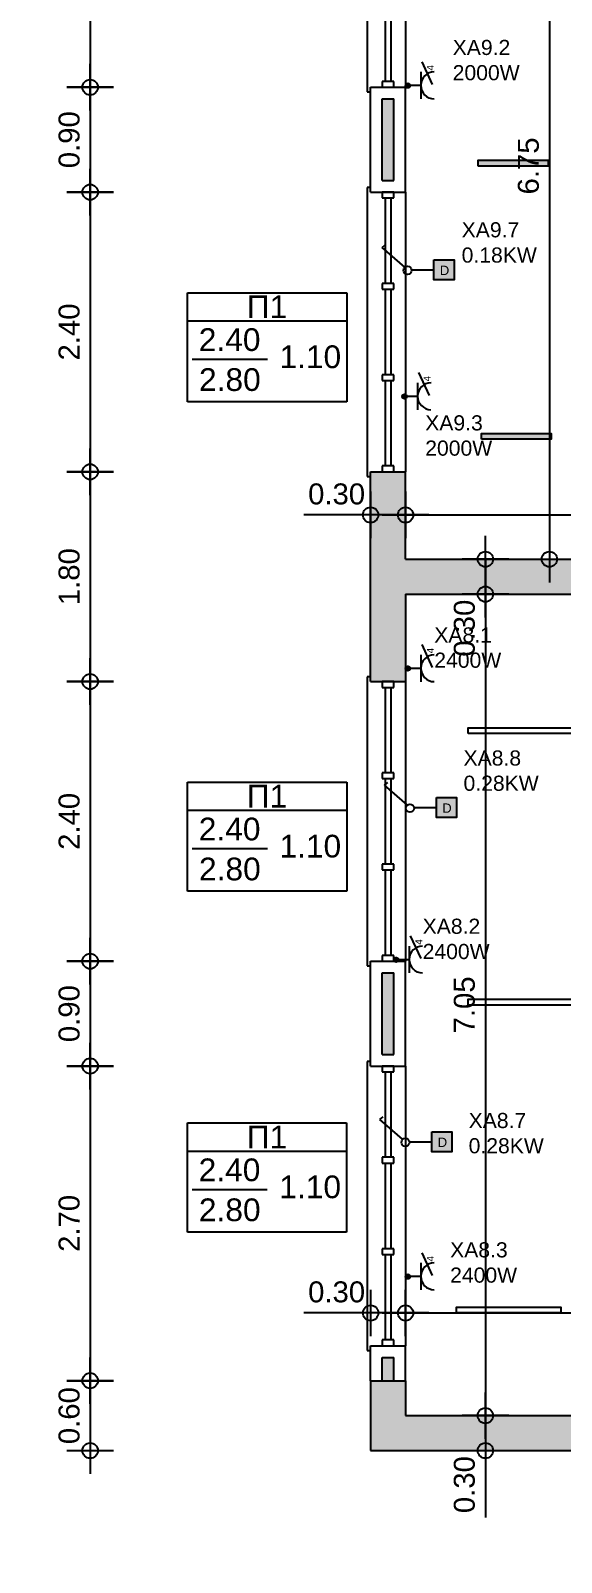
# Model space of a CAD drawing. Header units: metres. Extents: x -11 to 85, y -301 to 135.
# Drawn here: x 11.85 to 16.41, y -128.97 to -115.82 of the extents above; entities that cross this region are included whole.
import ezdxf

# ---------------------------------------------------------------- set-up
doc = ezdxf.new("R2010")
doc.units = ezdxf.units.M
doc.header["$LTSCALE"] = 0.036
doc.header["$PDMODE"] = 2
for name, color, linetype in [('arxitek aorofos', 252, 'Continuous'), ('DIMBLK', 252, 'Continuous'), ('hatch color', 252, 'Continuous'), ('HLEK-SYMBOL', 3, 'Continuous'), ('HLEK_FL001_SYMBOLS', 230, 'Continuous'), ('KYKLOFORHTES', 152, 'Continuous'), ('Parathira', 252, 'Continuous')]:
    doc.layers.add(name, color=color, linetype=linetype)
doc.styles.add('COMU-N', font='arial.ttf')
doc.styles.get("Standard").update_dxf_attribs({"font": 'arial.ttf'})
doc.dimstyles.new('CADWDOT', dxfattribs={"dimscale": 0.1, "dimtxt": 1.8, "dimasz": 0.08, "dimexe": 2, "dimexo": 0, "dimgap": 0.09, "dimtad": 0, "dimrnd": 0.001, "dimzin": 0, "dimdsep": 46, "dimtxsty": 'Standard', "dimblk1": 'ARTDIM', "dimblk2": 'ARTDIM', "dimsah": 1, "dimcen": 0.09, "dimdle": 0.05, "dimse1": 1, "dimse2": 1, "dimadec": 0, "dimazin": 0, "dimtfac": 1, "dimtmove": 0, "dimatfit": 3, "dimldrblk": 'ARTDIM', "dimfxl": 2, "dimtvp": 0.9999, "dimtolj": 1, "dimtzin": 0, "dimarcsym": 0})

# ---------------------------------------------------------------- blocks, each defined once
blk = doc.blocks.new('A$C52D13D70')
at = {"layer": 'Parathira'}
for p, q in [((-0.33, 0.04), (-0.33, -2.44)), ((-0.3, 0.04), (-0.33, 0.04)), ((-0.1, 0), (-0.2, 0)), ((-0.2, 0), (-0.2, -0.05)), ((-0.1, -0.05), (-0.1, 0)), ((0, 0), (0, -2.4)), ((-0.2, -0.05), (-0.1, -0.05)), ((-0.175, -0.05), (-0.175, -0.783)), ((-0.125, -0.05), (-0.125, -0.783)), ((-0.1, -0.783), (-0.2, -0.783)), ((-0.2, -0.783), (-0.2, -0.833)), ((-0.1, -0.833), (-0.1, -0.783)), ((-0.2, -0.833), (-0.1, -0.833)), ((-0.175, -0.833), (-0.175, -1.567)), ((-0.125, -0.833), (-0.125, -1.567)), ((-0.1, -1.567), (-0.2, -1.567)), ((-0.2, -1.567), (-0.2, -1.617)), ((-0.1, -1.617), (-0.1, -1.567)), ((-0.2, -1.617), (-0.1, -1.617)), ((-0.175, -1.617), (-0.175, -2.35)), ((-0.125, -1.617), (-0.125, -2.35)), ((-0.1, -2.35), (-0.2, -2.35)), ((-0.2, -2.35), (-0.2, -2.4)), ((-0.1, -2.4), (-0.1, -2.35)), ((-0.33, -2.44), (-0.3, -2.44)), ((-0.2, -2.4), (-0.1, -2.4))]:
    blk.add_line(p, q, dxfattribs=at)
blk = doc.blocks.new('ARTDIM')
at = {"layer": 'DIMBLK'}
for p, q in [((0, -24.9975), (0, 24.9975)), ((-24.9975, 0), (24.9975, 0))]:
    blk.add_line(p, q, dxfattribs=at)
blk.add_circle((0, 0), 8.25, dxfattribs=at)
blk = doc.blocks.new('*D1003')
at = {"layer": 'arxitek aorofos', "color": 0, "lineweight": -2}
blk.add_line((10.423, -98.615), (10.423, -127.999), dxfattribs=at)
at = {"layer": 'Defpoints', "color": 0, "transparency": 16777216}
for p in [(13.537, -98.607), (10.423, -128.007), (13.537, -128.007)]:
    blk.add_point(p, dxfattribs=at)
at = {"layer": 'arxitek aorofos', "color": 0, "lineweight": -2, "xscale": 0.008, "yscale": 0.008, "zscale": 0.008}
for p, rotation in [((10.423, -98.607), 90), ((10.423, -128.007), 270)]:
    blk.add_blockref('ARTDIM', p, dxfattribs=dict(at, rotation=rotation))
at = {"layer": 'arxitek aorofos', "color": 0, "insert": (10.243, -113.307), "char_height": 0.18, "attachment_point": 5, "rotation": 90}
blk.add_mtext('\\A1;29.40', dxfattribs=at)
blk = doc.blocks.new('*D1013')
at = {"layer": 'arxitek aorofos', "color": 0, "lineweight": -2}
for p, q in [((11.44, -127.715), (11.44, -127.999)), ((11.44, -128.007), (11.44, -128.625))]:
    blk.add_line(p, q, dxfattribs=at)
at = {"layer": 'Defpoints', "color": 0, "transparency": 16777216}
for p in [(7.93, -127.707), (11.44, -128.007), (13.537, -128.007)]:
    blk.add_point(p, dxfattribs=at)
at = {"layer": 'arxitek aorofos', "color": 0, "lineweight": -2, "xscale": 0.008, "yscale": 0.008, "zscale": 0.008}
for p, rotation in [((11.44, -127.707), 90), ((11.44, -128.007), 270)]:
    blk.add_blockref('ARTDIM', p, dxfattribs=dict(at, rotation=rotation))
at = {"layer": 'arxitek aorofos', "color": 0, "insert": (11.26, -128.341), "char_height": 0.18, "attachment_point": 5, "rotation": 90}
blk.add_mtext('\\A1;0.30', dxfattribs=at)
blk = doc.blocks.new('*D1023')
at = {"layer": 'arxitek aorofos', "color": 0, "lineweight": -2}
blk.add_line((12.365, -113.615), (12.365, -116.299), dxfattribs=at)
at = {"layer": 'Defpoints', "color": 0, "transparency": 16777216}
for p in [(13.828, -113.607), (12.365, -116.307), (13.828, -116.307)]:
    blk.add_point(p, dxfattribs=at)
at = {"layer": 'arxitek aorofos', "color": 0, "lineweight": -2, "xscale": 0.008, "yscale": 0.008, "zscale": 0.008}
for p, rotation in [((12.365, -113.607), 90), ((12.365, -116.307), 270)]:
    blk.add_blockref('ARTDIM', p, dxfattribs=dict(at, rotation=rotation))
at = {"layer": 'arxitek aorofos', "color": 0, "insert": (12.185, -114.957), "char_height": 0.18, "attachment_point": 5, "rotation": 90}
blk.add_mtext('\\A1;2.70', dxfattribs=at)
blk = doc.blocks.new('*D1024')
at = {"layer": 'arxitek aorofos', "color": 0, "lineweight": -2}
blk.add_line((12.365, -116.315), (12.365, -117.199), dxfattribs=at)
at = {"layer": 'Defpoints', "color": 0, "transparency": 16777216}
for p in [(13.828, -116.307), (12.365, -117.207), (13.828, -117.207)]:
    blk.add_point(p, dxfattribs=at)
at = {"layer": 'arxitek aorofos', "color": 0, "lineweight": -2, "xscale": 0.008, "yscale": 0.008, "zscale": 0.008}
for p, rotation in [((12.365, -116.307), 90), ((12.365, -117.207), 270)]:
    blk.add_blockref('ARTDIM', p, dxfattribs=dict(at, rotation=rotation))
at = {"layer": 'arxitek aorofos', "color": 0, "insert": (12.185, -116.757), "char_height": 0.18, "attachment_point": 5, "rotation": 90}
blk.add_mtext('\\A1;0.90', dxfattribs=at)
blk = doc.blocks.new('*D1025')
at = {"layer": 'arxitek aorofos', "color": 0, "lineweight": -2}
blk.add_line((12.365, -117.215), (12.365, -119.599), dxfattribs=at)
at = {"layer": 'Defpoints', "color": 0, "transparency": 16777216}
for p in [(13.828, -117.207), (12.365, -119.607), (13.828, -119.607)]:
    blk.add_point(p, dxfattribs=at)
at = {"layer": 'arxitek aorofos', "color": 0, "lineweight": -2, "xscale": 0.008, "yscale": 0.008, "zscale": 0.008}
for p, rotation in [((12.365, -117.207), 90), ((12.365, -119.607), 270)]:
    blk.add_blockref('ARTDIM', p, dxfattribs=dict(at, rotation=rotation))
at = {"layer": 'arxitek aorofos', "color": 0, "insert": (12.185, -118.407), "char_height": 0.18, "attachment_point": 5, "rotation": 90}
blk.add_mtext('\\A1;2.40', dxfattribs=at)
blk = doc.blocks.new('*D1026')
at = {"layer": 'arxitek aorofos', "color": 0, "lineweight": -2}
blk.add_line((12.365, -119.615), (12.365, -121.399), dxfattribs=at)
at = {"layer": 'Defpoints', "color": 0, "transparency": 16777216}
for p in [(13.828, -119.607), (12.365, -121.407), (13.828, -121.407)]:
    blk.add_point(p, dxfattribs=at)
at = {"layer": 'arxitek aorofos', "color": 0, "lineweight": -2, "xscale": 0.008, "yscale": 0.008, "zscale": 0.008}
for p, rotation in [((12.365, -119.607), 90), ((12.365, -121.407), 270)]:
    blk.add_blockref('ARTDIM', p, dxfattribs=dict(at, rotation=rotation))
at = {"layer": 'arxitek aorofos', "color": 0, "insert": (12.185, -120.507), "char_height": 0.18, "attachment_point": 5, "rotation": 90}
blk.add_mtext('\\A1;1.80', dxfattribs=at)
blk = doc.blocks.new('*D1027')
at = {"layer": 'arxitek aorofos', "color": 0, "lineweight": -2}
blk.add_line((12.365, -121.415), (12.365, -123.799), dxfattribs=at)
at = {"layer": 'Defpoints', "color": 0, "transparency": 16777216}
for p in [(13.828, -121.407), (12.365, -123.807), (13.828, -123.807)]:
    blk.add_point(p, dxfattribs=at)
at = {"layer": 'arxitek aorofos', "color": 0, "lineweight": -2, "xscale": 0.008, "yscale": 0.008, "zscale": 0.008}
for p, rotation in [((12.365, -121.407), 90), ((12.365, -123.807), 270)]:
    blk.add_blockref('ARTDIM', p, dxfattribs=dict(at, rotation=rotation))
at = {"layer": 'arxitek aorofos', "color": 0, "insert": (12.185, -122.607), "char_height": 0.18, "attachment_point": 5, "rotation": 90}
blk.add_mtext('\\A1;2.40', dxfattribs=at)
blk = doc.blocks.new('*D1028')
at = {"layer": 'arxitek aorofos', "color": 0, "lineweight": -2}
blk.add_line((12.365, -123.815), (12.365, -124.699), dxfattribs=at)
at = {"layer": 'Defpoints', "color": 0, "transparency": 16777216}
for p in [(13.828, -123.807), (12.365, -124.707), (13.828, -124.707)]:
    blk.add_point(p, dxfattribs=at)
at = {"layer": 'arxitek aorofos', "color": 0, "lineweight": -2, "xscale": 0.008, "yscale": 0.008, "zscale": 0.008}
for p, rotation in [((12.365, -123.807), 90), ((12.365, -124.707), 270)]:
    blk.add_blockref('ARTDIM', p, dxfattribs=dict(at, rotation=rotation))
at = {"layer": 'arxitek aorofos', "color": 0, "insert": (12.185, -124.257), "char_height": 0.18, "attachment_point": 5, "rotation": 90}
blk.add_mtext('\\A1;0.90', dxfattribs=at)
blk = doc.blocks.new('*D1029')
at = {"layer": 'arxitek aorofos', "color": 0, "lineweight": -2}
blk.add_line((12.365, -124.715), (12.365, -127.399), dxfattribs=at)
at = {"layer": 'Defpoints', "color": 0, "transparency": 16777216}
for p in [(13.828, -124.707), (12.365, -127.407), (13.828, -127.407)]:
    blk.add_point(p, dxfattribs=at)
at = {"layer": 'arxitek aorofos', "color": 0, "lineweight": -2, "xscale": 0.008, "yscale": 0.008, "zscale": 0.008}
for p, rotation in [((12.365, -124.707), 90), ((12.365, -127.407), 270)]:
    blk.add_blockref('ARTDIM', p, dxfattribs=dict(at, rotation=rotation))
at = {"layer": 'arxitek aorofos', "color": 0, "insert": (12.185, -126.057), "char_height": 0.18, "attachment_point": 5, "rotation": 90}
blk.add_mtext('\\A1;2.70', dxfattribs=at)
blk = doc.blocks.new('*D1030')
at = {"layer": 'arxitek aorofos', "color": 0, "lineweight": -2}
blk.add_line((12.365, -127.415), (12.365, -127.999), dxfattribs=at)
at = {"layer": 'Defpoints', "color": 0, "transparency": 16777216}
for p in [(13.828, -127.407), (12.365, -128.007), (13.828, -128.007)]:
    blk.add_point(p, dxfattribs=at)
at = {"layer": 'arxitek aorofos', "color": 0, "lineweight": -2, "xscale": 0.008, "yscale": 0.008, "zscale": 0.008}
for p, rotation in [((12.365, -127.407), 90), ((12.365, -128.007), 270)]:
    blk.add_blockref('ARTDIM', p, dxfattribs=dict(at, rotation=rotation))
at = {"layer": 'arxitek aorofos', "color": 0, "insert": (12.185, -127.707), "char_height": 0.18, "attachment_point": 5, "rotation": 90}
blk.add_mtext('\\A1;0.60', dxfattribs=at)
blk = doc.blocks.new('*D1102')
at = {"layer": 'arxitek aorofos', "color": 0, "lineweight": -2}
blk.add_line((16.31, -113.615), (16.31, -120.349), dxfattribs=at)
at = {"layer": 'Defpoints', "color": 0, "transparency": 16777216}
for p in [(19.224, -113.607), (16.31, -120.357), (19.224, -120.357)]:
    blk.add_point(p, dxfattribs=at)
at = {"layer": 'arxitek aorofos', "color": 0, "lineweight": -2, "xscale": 0.008, "yscale": 0.008, "zscale": 0.008}
for p, rotation in [((16.31, -113.607), 90), ((16.31, -120.357), 270)]:
    blk.add_blockref('ARTDIM', p, dxfattribs=dict(at, rotation=rotation))
at = {"layer": 'arxitek aorofos', "color": 0, "insert": (16.13, -116.982), "char_height": 0.18, "attachment_point": 5, "rotation": 90}
blk.add_mtext('\\A1;6.75', dxfattribs=at)
blk = doc.blocks.new('*D1103')
at = {"layer": 'arxitek aorofos', "color": 0, "lineweight": -2}
for p, q in [((15.76, -120.365), (15.76, -120.649)), ((15.76, -120.657), (15.76, -121.232))]:
    blk.add_line(p, q, dxfattribs=at)
at = {"layer": 'Defpoints', "color": 0, "transparency": 16777216}
for p in [(18.974, -120.357), (15.76, -120.657), (18.974, -120.657)]:
    blk.add_point(p, dxfattribs=at)
at = {"layer": 'arxitek aorofos', "color": 0, "lineweight": -2, "xscale": 0.008, "yscale": 0.008, "zscale": 0.008}
for p, rotation in [((15.76, -120.357), 90), ((15.76, -120.657), 270)]:
    blk.add_blockref('ARTDIM', p, dxfattribs=dict(at, rotation=rotation))
at = {"layer": 'arxitek aorofos', "color": 0, "insert": (15.58, -120.949), "char_height": 0.18, "attachment_point": 5, "rotation": 90}
blk.add_mtext('\\A1;0.30', dxfattribs=at)
blk = doc.blocks.new('*D1104')
at = {"layer": 'arxitek aorofos', "color": 0, "lineweight": -2}
blk.add_line((15.76, -120.665), (15.76, -127.699), dxfattribs=at)
at = {"layer": 'Defpoints', "color": 0, "transparency": 16777216}
for p in [(18.974, -120.657), (15.76, -127.707), (18.974, -127.707)]:
    blk.add_point(p, dxfattribs=at)
at = {"layer": 'arxitek aorofos', "color": 0, "lineweight": -2, "xscale": 0.008, "yscale": 0.008, "zscale": 0.008}
for p, rotation in [((15.76, -120.657), 90), ((15.76, -127.707), 270)]:
    blk.add_blockref('ARTDIM', p, dxfattribs=dict(at, rotation=rotation))
at = {"layer": 'arxitek aorofos', "color": 0, "insert": (15.58, -124.182), "char_height": 0.18, "attachment_point": 5, "rotation": 90}
blk.add_mtext('\\A1;7.05', dxfattribs=at)
blk = doc.blocks.new('*D1105')
at = {"layer": 'arxitek aorofos', "color": 0, "lineweight": -2}
for p, q in [((15.76, -127.715), (15.76, -127.999)), ((15.76, -128.007), (15.76, -128.582))]:
    blk.add_line(p, q, dxfattribs=at)
at = {"layer": 'Defpoints', "color": 0, "transparency": 16777216}
for p in [(16.874, -127.707), (15.76, -128.007), (16.874, -128.007)]:
    blk.add_point(p, dxfattribs=at)
at = {"layer": 'arxitek aorofos', "color": 0, "lineweight": -2, "xscale": 0.008, "yscale": 0.008, "zscale": 0.008}
for p, rotation in [((15.76, -127.707), 90), ((15.76, -128.007), 270)]:
    blk.add_blockref('ARTDIM', p, dxfattribs=dict(at, rotation=rotation))
at = {"layer": 'arxitek aorofos', "color": 0, "insert": (15.58, -128.299), "char_height": 0.18, "attachment_point": 5, "rotation": 90}
blk.add_mtext('\\A1;0.30', dxfattribs=at)
blk = doc.blocks.new('*D1106')
at = {"layer": 'arxitek aorofos', "color": 0, "lineweight": -2}
for p, q in [((14.774, -126.826), (14.199, -126.826)), ((15.066, -126.826), (14.782, -126.826))]:
    blk.add_line(p, q, dxfattribs=at)
at = {"layer": 'Defpoints', "color": 0, "transparency": 16777216}
for p in [(14.774, -126.826), (14.774, -127.707), (15.074, -127.707)]:
    blk.add_point(p, dxfattribs=at)
at = {"layer": 'arxitek aorofos', "color": 0, "lineweight": -2, "xscale": 0.008, "yscale": 0.008, "zscale": 0.008, "rotation": 180}
blk.add_blockref('ARTDIM', (14.774, -126.826), dxfattribs=at)
at = {"layer": 'arxitek aorofos', "color": 0, "lineweight": -2, "xscale": 0.008, "yscale": 0.008, "zscale": 0.008}
blk.add_blockref('ARTDIM', (15.074, -126.826), dxfattribs=at)
at = {"layer": 'arxitek aorofos', "color": 0, "insert": (14.482, -126.646), "char_height": 0.18, "attachment_point": 5}
blk.add_mtext('\\A1;0.30', dxfattribs=at)
blk = doc.blocks.new('*D1107')
at = {"layer": 'arxitek aorofos', "color": 0, "lineweight": -2}
blk.add_line((15.082, -126.826), (22.116, -126.826), dxfattribs=at)
at = {"layer": 'Defpoints', "color": 0, "transparency": 16777216}
for p in [(22.124, -126.826), (15.074, -127.407), (22.124, -127.407)]:
    blk.add_point(p, dxfattribs=at)
at = {"layer": 'arxitek aorofos', "color": 0, "lineweight": -2, "xscale": 0.008, "yscale": 0.008, "zscale": 0.008, "rotation": 180}
blk.add_blockref('ARTDIM', (15.074, -126.826), dxfattribs=at)
at = {"layer": 'arxitek aorofos', "color": 0, "lineweight": -2, "xscale": 0.008, "yscale": 0.008, "zscale": 0.008}
blk.add_blockref('ARTDIM', (22.124, -126.826), dxfattribs=at)
at = {"layer": 'arxitek aorofos', "color": 0, "insert": (18.599, -126.646), "char_height": 0.18, "attachment_point": 5}
blk.add_mtext('\\A1;7.05', dxfattribs=at)
blk = doc.blocks.new('*D1113')
at = {"layer": 'arxitek aorofos', "color": 0, "lineweight": -2}
for p, q in [((14.774, -119.977), (14.199, -119.977)), ((15.066, -119.977), (14.782, -119.977))]:
    blk.add_line(p, q, dxfattribs=at)
at = {"layer": 'Defpoints', "color": 0, "transparency": 16777216}
for p in [(14.774, -119.977), (14.774, -120.357), (15.074, -120.357)]:
    blk.add_point(p, dxfattribs=at)
at = {"layer": 'arxitek aorofos', "color": 0, "lineweight": -2, "xscale": 0.008, "yscale": 0.008, "zscale": 0.008, "rotation": 180}
blk.add_blockref('ARTDIM', (14.774, -119.977), dxfattribs=at)
at = {"layer": 'arxitek aorofos', "color": 0, "lineweight": -2, "xscale": 0.008, "yscale": 0.008, "zscale": 0.008}
blk.add_blockref('ARTDIM', (15.074, -119.977), dxfattribs=at)
at = {"layer": 'arxitek aorofos', "color": 0, "insert": (14.482, -119.798), "char_height": 0.18, "attachment_point": 5}
blk.add_mtext('\\A1;0.30', dxfattribs=at)
blk = doc.blocks.new('*D1114')
at = {"layer": 'arxitek aorofos', "color": 0, "lineweight": -2}
blk.add_line((15.082, -119.977), (22.116, -119.977), dxfattribs=at)
at = {"layer": 'Defpoints', "color": 0, "transparency": 16777216}
for p in [(22.124, -119.977), (15.074, -120.357), (22.124, -120.357)]:
    blk.add_point(p, dxfattribs=at)
at = {"layer": 'arxitek aorofos', "color": 0, "lineweight": -2, "xscale": 0.008, "yscale": 0.008, "zscale": 0.008, "rotation": 180}
blk.add_blockref('ARTDIM', (15.074, -119.977), dxfattribs=at)
at = {"layer": 'arxitek aorofos', "color": 0, "lineweight": -2, "xscale": 0.008, "yscale": 0.008, "zscale": 0.008}
blk.add_blockref('ARTDIM', (22.124, -119.977), dxfattribs=at)
at = {"layer": 'arxitek aorofos', "color": 0, "insert": (18.599, -119.798), "char_height": 0.18, "attachment_point": 5}
blk.add_mtext('\\A1;7.05', dxfattribs=at)
blk = doc.blocks.new('*D1182')
at = {"layer": 'arxitek aorofos', "color": 0, "lineweight": -2}
blk.add_line((22.416, -131.38), (14.782, -131.38), dxfattribs=at)
at = {"layer": 'Defpoints', "color": 0, "transparency": 16777216}
for p in [(14.774, -128.007), (22.424, -128.007), (14.774, -131.38)]:
    blk.add_point(p, dxfattribs=at)
at = {"layer": 'arxitek aorofos', "color": 0, "lineweight": -2, "xscale": 0.008, "yscale": 0.008, "zscale": 0.008, "rotation": 180.0000000000008}
blk.add_blockref('ARTDIM', (14.774, -131.38), dxfattribs=at)
at = {"layer": 'arxitek aorofos', "color": 0, "lineweight": -2, "xscale": 0.008, "yscale": 0.008, "zscale": 0.008}
blk.add_blockref('ARTDIM', (22.424, -131.38), dxfattribs=at)
at = {"layer": 'arxitek aorofos', "color": 0, "insert": (18.599, -131.2), "char_height": 0.18, "attachment_point": 5}
blk.add_mtext('\\A1;7.65', dxfattribs=at)
blk = doc.blocks.new('gJ6_a14')
at = {"linetype": 'Continuous'}
for p, q in [((-0.1176, 0.1119), (0.113, 0.1119)), ((0, 0.1119), (0, 0))]:
    blk.add_line(p, q, dxfattribs=at)
blk.add_arc((-0.0023, 0.2279), 0.1153, 180, 358.95657, dxfattribs=at)
blk = doc.blocks.new('*X1779')
at = {"color": 0}
for p, q in [((15.598, 2.587), (15.737, 2.727)), ((15.598, 2.622), (15.702, 2.727)), ((15.601, 2.607), (15.609, 2.616)), ((15.604, 2.646), (15.605, 2.647)), ((15.605, 2.559), (15.765, 2.719)), ((15.605, 2.577), (15.614, 2.585)), ((15.609, 2.652), (15.618, 2.66)), ((15.611, 2.547), (15.618, 2.554)), ((15.614, 2.621), (15.623, 2.63)), ((15.617, 2.536), (15.789, 2.707)), ((15.618, 2.59), (15.627, 2.599)), ((15.623, 2.665), (15.631, 2.674)), ((15.623, 2.559), (15.631, 2.568)), ((15.627, 2.634), (15.636, 2.643)), ((15.627, 2.528), (15.636, 2.537)), ((15.631, 2.603), (15.64, 2.612)), ((15.633, 2.516), (15.808, 2.691)), ((15.636, 2.678), (15.645, 2.687)), ((15.636, 2.572), (15.645, 2.581)), ((15.64, 2.647), (15.649, 2.656)), ((15.64, 2.541), (15.649, 2.55)), ((15.645, 2.616), (15.654, 2.625)), ((15.649, 2.691), (15.658, 2.7)), ((15.649, 2.585), (15.658, 2.594)), ((15.653, 2.501), (15.824, 2.672)), ((15.654, 2.66), (15.662, 2.669)), ((15.654, 2.554), (15.662, 2.563)), ((15.658, 2.63), (15.667, 2.638)), ((15.658, 2.523), (15.667, 2.532)), ((15.662, 2.705), (15.671, 2.714)), ((15.662, 2.599), (15.671, 2.607)), ((15.667, 2.674), (15.676, 2.683)), ((15.667, 2.568), (15.676, 2.577)), ((15.671, 2.643), (15.68, 2.652)), ((15.671, 2.537), (15.68, 2.546)), ((15.676, 2.718), (15.678, 2.721)), ((15.676, 2.489), (15.836, 2.648)), ((15.676, 2.612), (15.685, 2.621)), ((15.68, 2.687), (15.689, 2.696)), ((15.68, 2.581), (15.689, 2.59)), ((15.685, 2.656), (15.693, 2.665)), ((15.685, 2.55), (15.693, 2.559)), ((15.689, 2.625), (15.698, 2.634)), ((15.689, 2.519), (15.698, 2.528)), ((15.693, 2.7), (15.702, 2.709)), ((15.693, 2.594), (15.702, 2.603)), ((15.698, 2.669), (15.707, 2.678)), ((15.698, 2.563), (15.707, 2.572)), ((15.702, 2.638), (15.711, 2.647)), ((15.702, 2.532), (15.711, 2.541)), ((15.705, 2.482), (15.843, 2.62)), ((15.707, 2.714), (15.715, 2.722)), ((15.707, 2.607), (15.715, 2.616)), ((15.711, 2.683), (15.72, 2.691)), ((15.711, 2.577), (15.72, 2.585)), ((15.715, 2.652), (15.724, 2.66)), ((15.715, 2.546), (15.724, 2.554)), ((15.72, 2.727), (15.721, 2.728)), ((15.72, 2.621), (15.729, 2.63)), ((15.724, 2.696), (15.733, 2.705)), ((15.724, 2.59), (15.733, 2.599)), ((15.729, 2.665), (15.738, 2.674)), ((15.729, 2.559), (15.738, 2.568)), ((15.733, 2.634), (15.742, 2.643)), ((15.733, 2.528), (15.742, 2.537)), ((15.738, 2.709), (15.746, 2.718)), ((15.738, 2.603), (15.746, 2.612)), ((15.741, 2.482), (15.842, 2.584)), ((15.742, 2.678), (15.751, 2.687)), ((15.742, 2.572), (15.751, 2.581)), ((15.746, 2.647), (15.755, 2.656)), ((15.746, 2.541), (15.755, 2.55)), ((15.751, 2.722), (15.752, 2.724)), ((15.751, 2.616), (15.76, 2.625)), ((15.755, 2.691), (15.764, 2.7)), ((15.755, 2.585), (15.764, 2.594)), ((15.76, 2.66), (15.768, 2.669)), ((15.76, 2.554), (15.768, 2.563)), ((15.764, 2.63), (15.773, 2.638)), ((15.764, 2.523), (15.773, 2.532)), ((15.768, 2.705), (15.777, 2.714)), ((15.768, 2.599), (15.777, 2.607)), ((15.773, 2.674), (15.782, 2.683)), ((15.773, 2.568), (15.782, 2.577)), ((15.777, 2.643), (15.786, 2.652)), ((15.777, 2.537), (15.786, 2.546)), ((15.782, 2.612), (15.791, 2.621)), ((15.786, 2.687), (15.795, 2.696)), ((15.786, 2.581), (15.795, 2.59)), ((15.791, 2.656), (15.799, 2.665)), ((15.791, 2.55), (15.799, 2.559)), ((15.795, 2.625), (15.804, 2.634)), ((15.795, 2.519), (15.804, 2.528)), ((15.799, 2.594), (15.808, 2.603)), ((15.804, 2.669), (15.813, 2.678)), ((15.804, 2.563), (15.813, 2.572)), ((15.808, 2.638), (15.817, 2.647)), ((15.808, 2.532), (15.817, 2.541)), ((15.813, 2.607), (15.822, 2.616)), ((15.817, 2.577), (15.826, 2.585)), ((15.822, 2.652), (15.83, 2.66)), ((15.822, 2.546), (15.83, 2.554)), ((15.826, 2.621), (15.835, 2.63)), ((15.83, 2.59), (15.839, 2.599)), ((15.835, 2.559), (15.835, 2.56)), ((15.839, 2.634), (15.84, 2.635)), ((15.844, 2.603), (15.844, 2.603)), ((15.645, 2.51), (15.654, 2.519)), ((15.664, 2.494), (15.671, 2.501)), ((15.676, 2.506), (15.685, 2.515)), ((15.693, 2.488), (15.702, 2.497)), ((15.707, 2.501), (15.715, 2.51)), ((15.72, 2.515), (15.729, 2.523)), ((15.724, 2.484), (15.733, 2.493)), ((15.738, 2.497), (15.746, 2.506)), ((15.751, 2.51), (15.76, 2.519)), ((15.768, 2.493), (15.777, 2.501)), ((15.782, 2.506), (15.791, 2.515))]:
    blk.add_line(p, q, dxfattribs=at)
blk = doc.blocks.new('GJ6_A78')
at = {"layer": 'HLEK-SYMBOL', "color": 0, "linetype": 'Continuous'}
blk.add_circle((0, 0), 0.0989, dxfattribs=at)
at = {"layer": 'HLEK-SYMBOL', "color": 0, "xscale": 0.8, "yscale": 0.8, "zscale": 0.8}
blk.add_blockref('*X1779', (-12.576, -2.084), dxfattribs=at)
blk = doc.blocks.new('priza')
at = {"layer": 'HLEK_FL001_SYMBOLS', "rotation": 180}
blk.add_blockref('gJ6_a14', (87.4, -100.495), dxfattribs=at)
at = {"layer": 'HLEK_FL001_SYMBOLS', "xscale": 0.1951472641207488, "yscale": 0.1951472641207488, "zscale": 0.1951472641207488}
blk.add_blockref('GJ6_A78', (87.4, -100.495), dxfattribs=at)
blk = doc.blocks.new('tetrapli priza')
at = {"layer": 'HLEK_FL001_SYMBOLS', "ltscale": 5}
blk.add_line((479.644, -48.267), (479.839, -48.177), dxfattribs=at)
at = {"layer": 'HLEK_FL001_SYMBOLS'}
blk.add_blockref('priza', (392.234, 52.442), dxfattribs=at)
at = {"layer": 'HLEK_FL001_SYMBOLS', "ltscale": 5}
blk.add_text('4', height=0.06, dxfattribs=at).set_placement((479.764, -48.277))
blk = doc.blocks.new('led 23W')
at = {"layer": 'hatch color'}
blk.add_hatch(color=181, dxfattribs=at).paths.add_polyline_path([(101.239, -6.773), (101.239, -6.723), (101.838, -6.723), (101.838, -6.773)])
at = {"layer": 'HLEK_FL001_SYMBOLS'}
blk.add_lwpolyline([(101.239, -6.773), (101.239, -6.723), (101.838, -6.723), (101.838, -6.773)], close=True, dxfattribs=at)
blk = doc.blocks.new('gJ6_a1')
at = {"linetype": 'Continuous'}
for p, q in [((-0.219, 0.23), (-0.191, 0.254)), ((-0.024, 0.061), (-0.219, 0.23))]:
    blk.add_line(p, q, dxfattribs=at)
blk.add_circle((0, 0.034), 0.0349, dxfattribs=at)
blk = doc.blocks.new('dimmer')
at = {"layer": 'HLEK_FL001_SYMBOLS'}
blk.add_hatch(color=11, dxfattribs=at).paths.add_polyline_path([(2263.758, 1291.699), (2263.543, 1291.699), (2263.543, 1291.484), (2263.758, 1291.484)])
blk.add_lwpolyline([(2263.543, 1291.699), (2263.758, 1291.699), (2263.758, 1291.484), (2263.543, 1291.484)], close=True, dxfattribs=at)
blk.add_text('D', height=0.1, dxfattribs=at).set_placement((2263.606, 1291.536))
blk = doc.blocks.new('dimmer1')
at = {"layer": 'HLEK_FL001_SYMBOLS'}
blk.add_line((2318.161, 1255.993), (2317.968, 1255.993), dxfattribs=at)
at = {"layer": 'HLEK_FL001_SYMBOLS', "xscale": 0.8000000000000114, "yscale": 0.8000000000000114, "zscale": 0.8000000000000114}
blk.add_blockref('dimmer', (507.327, 222.723), dxfattribs=at)

msp = doc.modelspace()

# ---------------------------------------------------------------- hatches: boundary and pattern name
at = {"layer": 'arxitek aorofos'}
for points in [[(14.974, -116.407), (14.874, -116.407), (14.874, -117.107), (14.974, -117.107)], [(14.774, -121.407), (15.074, -121.407), (15.074, -120.657), (18.974, -120.657), (18.974, -120.357), (15.074, -120.357), (15.074, -119.607), (14.774, -119.607)], [(14.974, -123.907), (14.874, -123.907), (14.874, -124.607), (14.974, -124.607)], [(14.974, -127.207), (14.874, -127.207), (14.874, -127.407), (14.974, -127.407)], [(18.974, -128.007), (18.974, -127.407), (18.674, -127.407), (18.674, -127.707), (15.074, -127.707), (15.074, -127.407), (14.774, -127.407), (14.774, -128.007)]]:
    msp.add_hatch(color=256, dxfattribs=at).paths.add_polyline_path(points)

# ---------------------------------------------------------------- linework, layer by layer
for p, q in [((14.774, -117.207), (14.774, -116.307)), ((14.774, -116.307), (15.074, -116.307)), ((15.074, -117.207), (15.074, -116.307)), ((14.874, -117.107), (14.874, -116.407)), ((14.874, -116.407), (14.974, -116.407)), ((14.974, -117.107), (14.974, -116.407)), ((14.874, -117.107), (14.974, -117.107)), ((14.774, -117.207), (15.074, -117.207)), ((13.202, -119.007), (13.202, -118.07)), ((13.202, -118.07), (14.57, -118.07)), ((14.57, -118.07), (14.57, -119.007)), ((14.57, -118.315), (13.202, -118.315)), ((13.241, -118.641), (13.887, -118.641)), ((14.57, -119.007), (13.202, -119.007)), ((14.774, -119.607), (15.074, -119.607)), ((14.774, -121.407), (14.774, -119.607)), ((15.074, -120.357), (15.074, -119.607)), ((15.074, -120.357), (18.974, -120.357)), ((15.074, -120.657), (18.974, -120.657)), ((15.074, -120.657), (15.074, -121.407)), ((14.774, -121.407), (15.074, -121.407)), ((13.202, -123.207), (13.202, -122.27)), ((13.202, -122.27), (14.57, -122.27)), ((14.57, -122.27), (14.57, -123.207)), ((14.57, -122.515), (13.202, -122.515)), ((13.241, -122.841), (13.887, -122.841)), ((14.57, -123.207), (13.202, -123.207)), ((14.774, -123.807), (15.074, -123.807)), ((14.774, -124.707), (14.774, -123.807)), ((15.074, -124.707), (15.074, -123.807)), ((14.874, -123.907), (14.974, -123.907)), ((14.874, -124.607), (14.874, -123.907)), ((14.974, -124.607), (14.974, -123.907)), ((14.874, -124.607), (14.974, -124.607)), ((14.774, -124.707), (15.074, -124.707)), ((13.201, -126.132), (13.201, -125.194)), ((13.201, -125.194), (14.568, -125.194)), ((14.568, -125.194), (14.568, -126.132)), ((14.568, -125.44), (13.201, -125.44)), ((13.24, -125.765), (13.886, -125.765)), ((14.568, -126.132), (13.201, -126.132)), ((14.774, -127.407), (14.774, -127.107)), ((14.774, -127.107), (15.074, -127.107)), ((15.074, -127.407), (15.074, -127.107)), ((14.874, -127.207), (14.974, -127.207)), ((14.874, -127.407), (14.874, -127.207)), ((14.974, -127.407), (14.974, -127.207)), ((14.774, -127.407), (15.074, -127.407)), ((14.774, -127.407), (14.774, -128.007)), ((15.074, -127.407), (15.074, -127.707)), ((15.074, -127.707), (18.674, -127.707)), ((14.774, -128.007), (18.974, -128.007))]:
    msp.add_line(p, q, dxfattribs=at)
at = {"layer": 'HLEK_FL001_SYMBOLS'}
for points in [[(15.613, -121.854), (15.613, -121.804), (16.508, -121.804), (16.508, -121.854)], [(15.613, -124.184), (15.613, -124.134), (16.508, -124.134), (16.508, -124.184)], [(15.513, -126.826), (15.513, -126.776), (16.408, -126.776), (16.408, -126.826)]]:
    msp.add_lwpolyline(points, close=True, dxfattribs=at)

# ---------------------------------------------------------------- block references
at = {"layer": 'arxitek aorofos'}
for p in [(15.074, -113.907), (15.074, -117.207), (15.074, -121.407), (15.074, -124.707)]:
    msp.add_blockref('A$C52D13D70', p, dxfattribs=at)
at = {"layer": 'HLEK_FL001_SYMBOLS', "rotation": 90}
for p in [(-32.96, -595.927), (-32.988, -598.595), (-32.96, -600.929), (-33.06, -603.429), (-32.96, -606.148)]:
    msp.add_blockref('tetrapli priza', p, dxfattribs=at)
at = {"layer": 'HLEK_FL001_SYMBOLS'}
for name, p in [('gJ6_a1', (15.091, -117.912)), ('dimmer1', (-2302.843, -1373.87)), ('gJ6_a1', (15.112, -122.527)), ('dimmer1', (-2302.822, -1378.485)), ('gJ6_a1', (15.073, -125.396)), ('dimmer1', (-2302.861, -1381.353))]:
    msp.add_blockref(name, p, dxfattribs=at)
at = {"layer": 'KYKLOFORHTES'}
for p in [(-85.54, -110.21), (-85.513, -112.554)]:
    msp.add_blockref('led 23W', p, dxfattribs=at)

# ---------------------------------------------------------------- texts
at = {"layer": 'arxitek aorofos', "style": 'COMU-N'}
for s, p in [('Π1', (13.71, -118.288)), ('2.40', (13.298, -118.57)), ('1.10', (13.991, -118.717)), ('2.80', (13.3, -118.913)), ('Π1', (13.71, -122.488)), ('2.40', (13.298, -122.77)), ('1.10', (13.991, -122.917)), ('2.80', (13.3, -123.113)), ('Π1', (13.71, -125.413)), ('2.40', (13.297, -125.695)), ('1.10', (13.99, -125.841)), ('2.80', (13.299, -126.038))]:
    msp.add_text(s, height=0.195, dxfattribs=at).set_placement(p)
at = {"layer": 'HLEK_FL001_SYMBOLS', "char_height": 0.13, "attachment_point": 1, "style": 'COMU-N'}
for s, insert in [('XA9.2\\P2000W', (15.479, -115.9)), ('XA9.3\\P2000W', (15.243, -119.122))]:
    msp.add_mtext_dynamic_manual_height_columns(s, width=0.34965, gutter_width=0.65, heights=[0], dxfattribs=dict(at, insert=insert))
for s, insert, width in [('XA9.7\\P0.18KW', (15.556, -117.465), 0.58967), ('XA8.1\\P2400W', (15.321, -120.942), 0.59647), ('XA8.8\\P0.28KW', (15.572, -121.998), 0.58967), ('XA8.2\\P2400W', (15.221, -123.442), 0.59647), ('XA8.7\\P0.28KW', (15.616, -125.109), 0.58967), ('XA8.3\\P2400W', (15.457, -126.219), 0.59647)]:
    msp.add_mtext(s, dxfattribs=dict(at, insert=insert, width=width))

# ---------------------------------------------------------------- dimensions: what is measured, and where the dimension line sits
at = {"layer": 'arxitek aorofos'}
for base, p1, p2, picture, middle in [((10.423, -128.007), (13.537, -98.607), (13.537, -128.007), '*D1003', (10.243, -113.307)), ((12.365, -116.307), (13.828, -113.607), (13.828, -116.307), '*D1023', (12.185, -114.957)), ((16.31, -120.357), (19.224, -113.607), (19.224, -120.357), '*D1102', (16.13, -116.982)), ((12.365, -117.207), (13.828, -116.307), (13.828, -117.207), '*D1024', (12.185, -116.757)), ((12.365, -119.607), (13.828, -117.207), (13.828, -119.607), '*D1025', (12.185, -118.407)), ((12.365, -121.407), (13.828, -119.607), (13.828, -121.407), '*D1026', (12.185, -120.507)), ((15.76, -120.657), (18.974, -120.357), (18.974, -120.657), '*D1103', (15.58, -120.949)), ((15.76, -127.707), (18.974, -120.657), (18.974, -127.707), '*D1104', (15.58, -124.182)), ((12.365, -123.807), (13.828, -121.407), (13.828, -123.807), '*D1027', (12.185, -122.607)), ((12.365, -124.707), (13.828, -123.807), (13.828, -124.707), '*D1028', (12.185, -124.257)), ((12.365, -127.407), (13.828, -124.707), (13.828, -127.407), '*D1029', (12.185, -126.057)), ((12.365, -128.007), (13.828, -127.407), (13.828, -128.007), '*D1030', (12.185, -127.707)), ((15.76, -128.007), (16.874, -127.707), (16.874, -128.007), '*D1105', (15.58, -128.299))]:
    dim = msp.add_linear_dim(base=base, p1=p1, p2=p2, angle=90, dimstyle='CADWDOT', dxfattribs=at)
    dim.commit()
    dim.dimension.update_dxf_attribs({"geometry": picture, "text_midpoint": middle})
for base, p1, p2, picture, middle in [((14.774, -119.977), (15.074, -120.357), (14.774, -120.357), '*D1113', (14.482, -119.798)), ((22.124, -119.977), (15.074, -120.357), (22.124, -120.357), '*D1114', (18.599, -119.798)), ((14.774, -126.826), (15.074, -127.707), (14.774, -127.707), '*D1106', (14.482, -126.646)), ((22.124, -126.826), (15.074, -127.407), (22.124, -127.407), '*D1107', (18.599, -126.646))]:
    dim = msp.add_linear_dim(base=base, p1=p1, p2=p2, dimstyle='CADWDOT', dxfattribs=at)
    dim.commit()
    dim.dimension.update_dxf_attribs({"geometry": picture, "text_midpoint": middle})
dim = msp.add_linear_dim(base=(11.44, -128.007), p1=(7.93, -127.707), p2=(13.537, -128.007), angle=90, dimstyle='CADWDOT', dxfattribs=at)
dim.commit()
dim.dimension.update_dxf_attribs({"geometry": '*D1013', "text_midpoint": (11.44, -128.341), "dimtype": 160})
dim = msp.add_aligned_dim(p1=(22.424, -128.007), p2=(14.774, -128.007), distance=3.373, dimstyle='CADWDOT', dxfattribs=at)
dim.commit()
dim.dimension.update_dxf_attribs({"geometry": '*D1182', "text_midpoint": (18.599, -131.2)})

doc.saveas('drawing.dxf')
